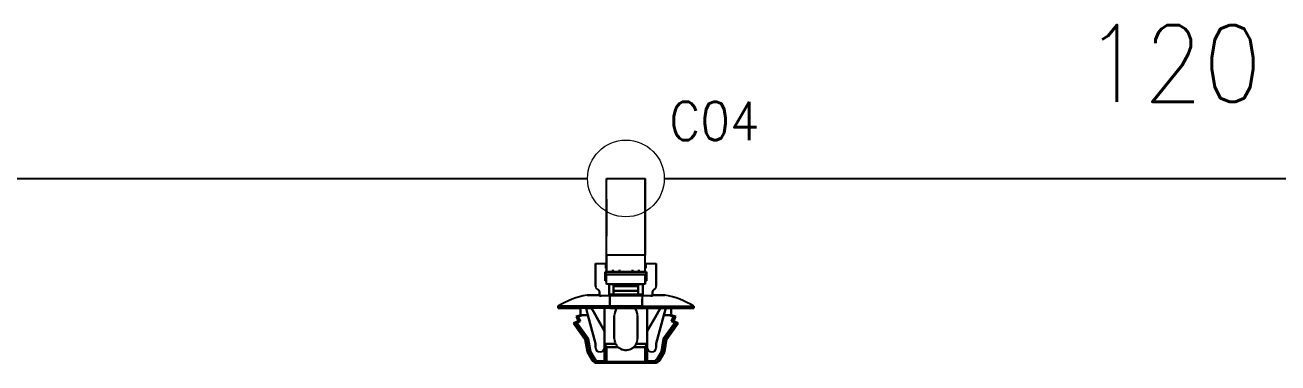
# Model space of a CAD drawing. Header units: inches. Extents: x 47316 to 59086, y 3141 to 11743.
# Drawn here: x 50874.4 to 50955.9, y 3661.2 to 3683.2 of the extents above; entities that cross this region are included whole.
import ezdxf

# ---------------------------------------------------------------- set-up
doc = ezdxf.new("R2010")
doc.units = ezdxf.units.IN
doc.header["$MEASUREMENT"] = 0
doc.styles.get("Standard").update_dxf_attribs({"font": ''})
doc.styles.get('Standard').set_extended_font_data('SimSun')
doc.linetypes.add('_VH_FELT_TAPE', pattern='A,0.4,-0.7,["FELT",Standard,S=0.3,R=0,X=-0.5,Y=-0.15],-0.7', length=1.8)

msp = doc.modelspace()

# ---------------------------------------------------------------- linework, layer by layer
at = {"color": 7, "ltscale": 0.378893}
msp.add_line((50912.225, 3668.222), (50912.225, 3673.222), dxfattribs=at)
at = {"color": 7, "ltscale": 0.15}
for p, q in [((50912.225, 3673.222), (50914.751, 3673.222)), ((50914.751, 3668.222), (50912.225, 3668.222)), ((50914.751, 3668.222), (50912.225, 3668.222)), ((50912.225, 3666.963), (50914.751, 3666.963)), ((50914.751, 3666.963), (50912.225, 3666.963)), ((50914.751, 3666.332), (50912.225, 3666.332)), ((50914.751, 3666.332), (50912.225, 3666.332)), ((50912.225, 3661.259), (50914.751, 3661.259)), ((50914.751, 3661.259), (50912.225, 3661.259))]:
    msp.add_line(p, q, dxfattribs=at)
at = {"color": 7, "ltscale": 0.0272}
msp.add_line((50912.225, 3673.109), (50912.225, 3673.222), dxfattribs=at)
at = {"color": 7, "ltscale": 0.37888}
msp.add_line((50912.225, 3668.222), (50912.225, 3673.222), dxfattribs=at)
at = {"color": 7, "ltscale": 0.027199}
msp.add_line((50912.225, 3673.222), (50912.225, 3673.109), dxfattribs=at)
at = {"color": 7, "ltscale": 0.378897}
msp.add_line((50914.751, 3673.222), (50914.751, 3668.222), dxfattribs=at)
at = {"color": 7, "ltscale": 0.215019}
msp.add_line((50914.751, 3669.786), (50914.751, 3673.222), dxfattribs=at)
at = {"color": 7, "ltscale": 0.315749}
msp.add_line((50914.751, 3673.222), (50914.751, 3668.654), dxfattribs=at)
at = {"color": 7, "ltscale": 0.378905}
msp.add_line((50914.751, 3668.222), (50914.751, 3673.222), dxfattribs=at)
at = {"color": 7, "ltscale": 0.315758}
msp.add_line((50914.751, 3673.222), (50914.751, 3668.654), dxfattribs=at)
at = {"color": 7, "ltscale": 0.179182}
msp.add_line((50914.751, 3669.957), (50914.751, 3672.975), dxfattribs=at)
at = {"color": 0, "linetype": '_VH_FELT_TAPE', "lineweight": -3, "ltscale": 5}
msp.add_line((50915.988, 3673.222), (50980.966, 3673.222), dxfattribs=at)
at = {"color": 7, "ltscale": 0.142593}
msp.add_line((50912.225, 3669.461), (50912.225, 3671.863), dxfattribs=at)
at = {"color": 7, "ltscale": 0.142589}
msp.add_line((50912.225, 3671.863), (50912.225, 3669.462), dxfattribs=at)
at = {"color": 7, "ltscale": 0.026669}
for p, q in [((50914.751, 3669.957), (50914.751, 3669.508)), ((50914.751, 3669.508), (50914.751, 3669.957)), ((50914.751, 3669.786), (50914.751, 3669.337))]:
    msp.add_line(p, q, dxfattribs=at)
at = {"color": 7, "ltscale": 0.108633}
msp.add_line((50914.751, 3667.679), (50914.751, 3669.508), dxfattribs=at)
at = {"color": 7, "ltscale": 0.076392}
msp.add_line((50914.751, 3668.222), (50914.751, 3669.508), dxfattribs=at)
at = {"color": 7, "ltscale": 0.098454}
msp.add_line((50914.751, 3667.679), (50914.751, 3669.337), dxfattribs=at)
at = {"color": 7, "ltscale": 0.0644}
for p, q in [((50912.225, 3668.222), (50912.225, 3667.138)), ((50912.225, 3667.138), (50912.225, 3668.222)), ((50914.751, 3667.138), (50914.751, 3668.222)), ((50914.751, 3667.138), (50914.751, 3668.222))]:
    msp.add_line(p, q, dxfattribs=at)
at = {"color": 7, "ltscale": 0.057913}
msp.add_line((50914.751, 3667.679), (50914.751, 3668.654), dxfattribs=at)
at = {"color": 7, "ltscale": 0.039999}
for p, q in [((50911.51, 3667.679), (50912.183, 3667.679)), ((50911.51, 3667.679), (50912.183, 3667.679)), ((50914.793, 3667.679), (50915.467, 3667.679)), ((50914.793, 3667.679), (50915.467, 3667.679))]:
    msp.add_line(p, q, dxfattribs=at)
at = {"color": 7, "ltscale": 0.022501}
for p, q in [((50911.51, 3667.679), (50911.51, 3667.3)), ((50911.51, 3667.3), (50911.51, 3667.679)), ((50915.467, 3667.679), (50915.467, 3667.3)), ((50915.467, 3667.679), (50915.467, 3667.3))]:
    msp.add_line(p, q, dxfattribs=at)
at = {"color": 7, "ltscale": 0.064999}
for p, q in [((50911.51, 3667.3), (50911.51, 3666.206)), ((50911.51, 3666.206), (50911.51, 3667.3)), ((50915.467, 3667.3), (50915.467, 3666.206)), ((50915.467, 3667.3), (50915.467, 3666.206))]:
    msp.add_line(p, q, dxfattribs=at)
at = {"color": 7, "ltscale": 0.0175}
for p, q in [((50912.183, 3667.679), (50912.183, 3667.384)), ((50912.183, 3667.384), (50912.183, 3667.679)), ((50914.793, 3667.679), (50914.793, 3667.384)), ((50914.793, 3667.679), (50914.793, 3667.384)), ((50914.793, 3667.384), (50914.793, 3667.679))]:
    msp.add_line(p, q, dxfattribs=at)
at = {"color": 7, "ltscale": 0.002499}
for p, q in [((50912.183, 3667.679), (50912.225, 3667.679)), ((50912.225, 3667.384), (50912.183, 3667.384)), ((50912.183, 3667.384), (50912.225, 3667.384)), ((50914.751, 3667.679), (50914.793, 3667.679)), ((50914.793, 3667.384), (50914.751, 3667.384)), ((50914.751, 3667.384), (50914.793, 3667.384)), ((50912.141, 3667.132), (50912.183, 3667.132)), ((50912.183, 3667.132), (50912.141, 3667.132)), ((50912.183, 3667.132), (50912.141, 3667.132)), ((50912.225, 3666.584), (50912.183, 3666.584)), ((50912.183, 3666.584), (50912.225, 3666.584)), ((50912.225, 3666.584), (50912.183, 3666.584)), ((50914.793, 3666.584), (50914.751, 3666.584)), ((50914.751, 3666.584), (50914.793, 3666.584)), ((50914.793, 3666.584), (50914.751, 3666.584)), ((50914.835, 3667.132), (50914.793, 3667.132)), ((50914.835, 3667.132), (50914.793, 3667.132))]:
    msp.add_line(p, q, dxfattribs=at)
at = {"color": 7, "ltscale": 2.6e-05}
for p, q in [((50912.183, 3667.679), (50912.183, 3667.679)), ((50914.793, 3667.679), (50914.793, 3667.679))]:
    msp.add_line(p, q, dxfattribs=at)
at = {"color": 7, "ltscale": 0.0075}
for p, q in [((50912.646, 3667.258), (50912.646, 3667.132)), ((50912.646, 3667.132), (50912.646, 3667.258)), ((50913.067, 3667.132), (50913.067, 3667.258)), ((50913.067, 3667.258), (50913.067, 3667.132)), ((50913.909, 3667.258), (50913.909, 3667.132)), ((50913.909, 3667.132), (50913.909, 3667.258)), ((50914.33, 3667.132), (50914.33, 3667.258)), ((50914.33, 3667.258), (50914.33, 3667.132)), ((50909.068, 3664.9), (50909.068, 3664.774)), ((50909.068, 3664.774), (50909.068, 3664.9)), ((50912.436, 3664.774), (50912.436, 3664.9)), ((50912.436, 3664.9), (50912.436, 3664.774)), ((50914.541, 3664.9), (50914.541, 3664.774)), ((50914.541, 3664.774), (50914.541, 3664.9)), ((50917.909, 3664.9), (50917.909, 3664.774)), ((50917.909, 3664.774), (50917.909, 3664.9)), ((50911.746, 3661.196), (50911.746, 3661.322)), ((50911.746, 3661.196), (50911.746, 3661.322)), ((50914.878, 3661.196), (50914.878, 3661.322)), ((50915.23, 3661.322), (50915.23, 3661.196)), ((50915.23, 3661.322), (50915.23, 3661.196))]:
    msp.add_line(p, q, dxfattribs=at)
at = {"color": 7, "ltscale": 0.025}
for p, q in [((50915.467, 3667.258), (50915.467, 3667.679)), ((50912.646, 3667.138), (50913.067, 3667.138)), ((50912.646, 3667.138), (50913.067, 3667.138)), ((50913.909, 3667.138), (50914.33, 3667.138)), ((50913.909, 3667.138), (50914.33, 3667.138)), ((50913.909, 3667.132), (50914.33, 3667.132))]:
    msp.add_line(p, q, dxfattribs=at)
at = {"color": 7, "ltscale": 0.0625}
msp.add_line((50915.467, 3666.206), (50915.467, 3667.258), dxfattribs=at)
at = {"color": 7, "ltscale": 0.035001}
for p, q in [((50912.141, 3666.542), (50912.141, 3667.132)), ((50912.141, 3666.542), (50912.141, 3667.132)), ((50912.141, 3667.132), (50912.141, 3666.542)), ((50914.835, 3667.132), (50914.835, 3666.542)), ((50914.835, 3666.542), (50914.835, 3667.132)), ((50914.541, 3664.774), (50914.541, 3665.364)), ((50914.541, 3664.774), (50914.541, 3665.364))]:
    msp.add_line(p, q, dxfattribs=at)
at = {"color": 7, "ltscale": 0.004999}
for p, q in [((50912.225, 3666.542), (50912.141, 3666.542)), ((50912.141, 3666.542), (50912.225, 3666.542)), ((50914.835, 3666.542), (50914.751, 3666.542)), ((50914.751, 3666.542), (50914.835, 3666.542))]:
    msp.add_line(p, q, dxfattribs=at)
at = {"color": 7, "ltscale": 0.032501}
for p, q in [((50912.183, 3667.132), (50912.183, 3666.584)), ((50912.183, 3666.584), (50912.183, 3667.132)), ((50914.793, 3667.132), (50914.793, 3666.584)), ((50914.793, 3667.132), (50914.793, 3666.584))]:
    msp.add_line(p, q, dxfattribs=at)
at = {"color": 7, "ltscale": 0.154999}
for p, q in [((50914.793, 3667.132), (50912.183, 3667.132)), ((50912.183, 3667.132), (50914.793, 3667.132))]:
    msp.add_line(p, q, dxfattribs=at)
at = {"color": 7, "ltscale": 0.0375}
for p, q in [((50912.225, 3666.332), (50912.225, 3666.963)), ((50912.225, 3666.332), (50912.225, 3666.963)), ((50914.751, 3666.963), (50914.751, 3666.332)), ((50914.751, 3666.332), (50914.751, 3666.963))]:
    msp.add_line(p, q, dxfattribs=at)
at = {"color": 7, "ltscale": 0.000368}
msp.add_line((50912.646, 3667.138), (50912.646, 3667.132), dxfattribs=at)
at = {"color": 7, "ltscale": 0.023056}
msp.add_line((50912.679, 3667.132), (50913.067, 3667.132), dxfattribs=at)
at = {"color": 7, "ltscale": 0.000322}
msp.add_line((50913.909, 3667.132), (50913.909, 3667.137), dxfattribs=at)
at = {"color": 7, "ltscale": 0.002502}
msp.add_line((50914.751, 3666.542), (50914.751, 3666.584), dxfattribs=at)
at = {"color": 7, "ltscale": 0.021939}
msp.add_line((50914.793, 3667.132), (50914.793, 3666.762), dxfattribs=at)
at = {"color": 7, "ltscale": 0.010562}
msp.add_line((50914.793, 3666.584), (50914.793, 3666.762), dxfattribs=at)
at = {"color": 7, "ltscale": 0.000629}
msp.add_line((50914.825, 3667.132), (50914.835, 3667.132), dxfattribs=at)
at = {"color": 7, "ltscale": 0.047501}
for p, q in [((50911.762, 3665.616), (50910.962, 3665.616)), ((50910.962, 3665.616), (50911.762, 3665.616)), ((50916.014, 3665.616), (50915.214, 3665.616)), ((50915.214, 3665.616), (50916.014, 3665.616))]:
    msp.add_line(p, q, dxfattribs=at)
at = {"color": 7, "ltscale": 0.017476}
for p, q in [((50911.762, 3665.848), (50911.762, 3665.554)), ((50915.214, 3665.848), (50915.214, 3665.554))]:
    msp.add_line(p, q, dxfattribs=at)
at = {"color": 7, "ltscale": 0.017471}
for p, q in [((50911.762, 3665.554), (50911.762, 3665.848)), ((50915.214, 3665.554), (50915.214, 3665.848))]:
    msp.add_line(p, q, dxfattribs=at)
at = {"color": 7, "ltscale": 0.00369}
for p, q in [((50911.762, 3665.616), (50911.762, 3665.554)), ((50915.214, 3665.554), (50915.214, 3665.616))]:
    msp.add_line(p, q, dxfattribs=at)
at = {"color": 7, "ltscale": 0.040002}
for p, q in [((50912.394, 3665.658), (50912.394, 3666.332)), ((50912.394, 3665.658), (50912.394, 3666.332)), ((50912.394, 3666.332), (50912.394, 3665.658)), ((50914.583, 3666.332), (50914.583, 3665.658)), ((50914.583, 3665.658), (50914.583, 3666.332))]:
    msp.add_line(p, q, dxfattribs=at)
at = {"color": 7, "ltscale": 0.017502}
for p, q in [((50912.394, 3666.332), (50912.688, 3666.332)), ((50914.288, 3666.332), (50914.583, 3666.332))]:
    msp.add_line(p, q, dxfattribs=at)
at = {"color": 7, "ltscale": 0.129999}
for p, q in [((50914.583, 3665.658), (50912.394, 3665.658)), ((50912.394, 3665.658), (50914.583, 3665.658))]:
    msp.add_line(p, q, dxfattribs=at)
at = {"color": 7, "ltscale": 0.040569}
for p, q in [((50912.436, 3664.9), (50912.436, 3665.584)), ((50914.541, 3665.584), (50914.541, 3664.9))]:
    msp.add_line(p, q, dxfattribs=at)
at = {"color": 7, "ltscale": 0.125}
for p, q in [((50912.436, 3665.584), (50914.541, 3665.584)), ((50914.541, 3665.584), (50912.436, 3665.584)), ((50912.436, 3664.9), (50914.541, 3664.9)), ((50914.541, 3664.9), (50912.436, 3664.9)), ((50912.436, 3664.774), (50914.541, 3664.774)), ((50914.541, 3664.774), (50912.436, 3664.774))]:
    msp.add_line(p, q, dxfattribs=at)
at = {"color": 7, "ltscale": 0.040567}
for p, q in [((50912.436, 3665.584), (50912.436, 3664.9)), ((50914.541, 3665.584), (50914.541, 3664.9))]:
    msp.add_line(p, q, dxfattribs=at)
at = {"color": 7, "ltscale": 0.00087}
for p, q in [((50912.688, 3666.317), (50912.688, 3666.332)), ((50912.688, 3666.332), (50912.688, 3666.317)), ((50914.288, 3666.317), (50914.288, 3666.332)), ((50914.288, 3666.332), (50914.288, 3666.317))]:
    msp.add_line(p, q, dxfattribs=at)
at = {"color": 7, "ltscale": 0.095001}
for p, q in [((50914.288, 3666.317), (50912.688, 3666.317)), ((50912.688, 3666.317), (50914.288, 3666.317)), ((50914.288, 3666.192), (50912.688, 3666.192)), ((50912.688, 3666.192), (50914.288, 3666.192)), ((50912.688, 3665.891), (50914.288, 3665.891)), ((50914.288, 3665.891), (50912.688, 3665.891)), ((50912.688, 3665.683), (50914.288, 3665.683))]:
    msp.add_line(p, q, dxfattribs=at)
at = {"color": 7, "ltscale": 0.007443}
for p, q in [((50912.688, 3666.192), (50912.688, 3666.317)), ((50912.688, 3666.317), (50912.688, 3666.192)), ((50914.288, 3666.192), (50914.288, 3666.317)), ((50914.288, 3666.317), (50914.288, 3666.192))]:
    msp.add_line(p, q, dxfattribs=at)
at = {"color": 7, "ltscale": 0.017839}
for p, q in [((50912.688, 3665.891), (50912.688, 3666.192)), ((50912.688, 3666.192), (50912.688, 3665.891)), ((50914.288, 3665.891), (50914.288, 3666.192)), ((50914.288, 3666.192), (50914.288, 3665.891))]:
    msp.add_line(p, q, dxfattribs=at)
at = {"color": 7, "ltscale": 0.012407}
for p, q in [((50912.688, 3665.683), (50912.688, 3665.891)), ((50914.288, 3665.683), (50914.288, 3665.891))]:
    msp.add_line(p, q, dxfattribs=at)
at = {"color": 7, "ltscale": 0.013841}
for p, q in [((50912.688, 3665.891), (50912.688, 3665.658)), ((50914.288, 3665.658), (50914.288, 3665.891))]:
    msp.add_line(p, q, dxfattribs=at)
at = {"color": 7, "ltscale": 0.001447}
msp.add_line((50912.688, 3665.683), (50912.688, 3665.658), dxfattribs=at)
at = {"color": 7, "ltscale": 0.023952}
msp.add_line((50914.288, 3665.929), (50914.288, 3666.332), dxfattribs=at)
at = {"color": 7, "ltscale": 0.014789}
msp.add_line((50914.288, 3665.907), (50914.288, 3665.658), dxfattribs=at)
at = {"color": 7, "ltscale": 0.013786}
msp.add_line((50915.214, 3665.616), (50915.214, 3665.848), dxfattribs=at)
at = {"color": 7, "ltscale": 0.2}
for p, q in [((50909.068, 3664.9), (50912.436, 3664.9)), ((50912.436, 3664.9), (50909.068, 3664.9)), ((50912.436, 3664.774), (50909.068, 3664.774)), ((50912.436, 3664.774), (50909.068, 3664.774)), ((50914.541, 3664.9), (50917.909, 3664.9)), ((50914.541, 3664.9), (50917.909, 3664.9)), ((50914.541, 3664.774), (50917.909, 3664.774)), ((50917.909, 3664.774), (50914.541, 3664.774))]:
    msp.add_line(p, q, dxfattribs=at)
at = {"color": 7, "ltscale": 0.087396}
for p, q in [((50909.068, 3664.774), (50910.54, 3664.774)), ((50909.068, 3664.774), (50910.54, 3664.774)), ((50917.909, 3664.774), (50916.437, 3664.774))]:
    msp.add_line(p, q, dxfattribs=at)
at = {"color": 7, "ltscale": 0.027499}
for p, q in [((50910.541, 3664.311), (50910.541, 3664.774)), ((50910.541, 3664.774), (50910.541, 3664.311)), ((50916.435, 3664.311), (50916.435, 3664.774)), ((50916.435, 3664.774), (50916.435, 3664.311))]:
    msp.add_line(p, q, dxfattribs=at)
at = {"color": 7, "ltscale": 0.020602}
for p, q in [((50910.893, 3664.774), (50911.24, 3664.774)), ((50910.893, 3664.774), (50911.24, 3664.774)), ((50916.083, 3664.774), (50915.736, 3664.774))]:
    msp.add_line(p, q, dxfattribs=at)
at = {"color": 7, "ltscale": 0.028456}
for p, q in [((50911.017, 3664.311), (50910.893, 3664.774)), ((50910.893, 3664.774), (50911.017, 3664.311)), ((50915.96, 3664.311), (50916.083, 3664.774)), ((50916.083, 3664.774), (50915.96, 3664.311))]:
    msp.add_line(p, q, dxfattribs=at)
at = {"color": 7, "ltscale": 0.015242}
for p, q in [((50911.369, 3664.551), (50911.243, 3664.774)), ((50915.734, 3664.774), (50915.608, 3664.551))]:
    msp.add_line(p, q, dxfattribs=at)
at = {"color": 7, "ltscale": 0.015215}
msp.add_line((50911.243, 3664.774), (50911.369, 3664.551), dxfattribs=at)
at = {"color": 7, "ltscale": 0.089999}
for p, q in [((50912.099, 3663.259), (50912.099, 3664.774)), ((50912.099, 3664.774), (50912.099, 3663.259)), ((50914.878, 3664.774), (50914.878, 3663.259)), ((50914.878, 3663.259), (50914.878, 3664.774))]:
    msp.add_line(p, q, dxfattribs=at)
at = {"color": 7, "ltscale": 0.02751}
msp.add_line((50912.436, 3664.9), (50912.436, 3665.364), dxfattribs=at)
msp.add_line((50912.436, 3664.9), (50912.436, 3665.364), dxfattribs=at)
at = {"color": 7, "ltscale": 0.015289}
msp.add_line((50915.607, 3664.551), (50915.734, 3664.775), dxfattribs=at)
at = {"color": 7, "ltscale": 0.020749}
msp.add_line((50915.734, 3664.774), (50916.083, 3664.774), dxfattribs=at)
at = {"color": 7, "ltscale": 0.0875}
for p, q in [((50916.435, 3664.774), (50917.909, 3664.774)), ((50912.73, 3664.269), (50912.73, 3662.795)), ((50912.73, 3662.795), (50912.73, 3664.269)), ((50912.73, 3662.795), (50912.73, 3664.269)), ((50914.246, 3662.795), (50914.246, 3664.269)), ((50914.246, 3664.269), (50914.246, 3662.795))]:
    msp.add_line(p, q, dxfattribs=at)
at = {"color": 7, "ltscale": 0.018174}
msp.add_line((50910.541, 3664.311), (50910.247, 3664.227), dxfattribs=at)
at = {"color": 7, "ltscale": 0.000925}
msp.add_line((50910.247, 3664.227), (50910.262, 3664.227), dxfattribs=at)
at = {"color": 7, "ltscale": 0.020195}
for p, q in [((50910.247, 3664.227), (50910.373, 3663.911)), ((50910.389, 3664.227), (50910.515, 3663.911)), ((50910.515, 3663.911), (50910.389, 3664.227)), ((50916.588, 3664.227), (50916.461, 3663.911)), ((50916.461, 3663.911), (50916.588, 3664.227)), ((50916.603, 3663.911), (50916.73, 3664.227))]:
    msp.add_line(p, q, dxfattribs=at)
at = {"color": 7, "ltscale": 0.000912}
for p, q in [((50910.262, 3664.227), (50910.247, 3664.227)), ((50916.603, 3663.911), (50916.588, 3663.911))]:
    msp.add_line(p, q, dxfattribs=at)
at = {"color": 7, "ltscale": 0.002823}
msp.add_line((50910.262, 3664.227), (50910.31, 3664.227), dxfattribs=at)
at = {"color": 7, "ltscale": 0.00282}
for p, q in [((50910.31, 3664.227), (50910.262, 3664.227)), ((50916.588, 3663.911), (50916.54, 3663.911))]:
    msp.add_line(p, q, dxfattribs=at)
at = {"color": 7, "ltscale": 0.004681}
for p, q in [((50910.31, 3664.227), (50910.389, 3664.227)), ((50910.389, 3664.227), (50910.31, 3664.227))]:
    msp.add_line(p, q, dxfattribs=at)
at = {"color": 7, "ltscale": 0.018199}
for p, q in [((50910.683, 3664.311), (50910.389, 3664.227)), ((50910.389, 3664.227), (50910.683, 3664.311)), ((50916.293, 3664.311), (50916.588, 3664.227)), ((50916.588, 3664.227), (50916.293, 3664.311))]:
    msp.add_line(p, q, dxfattribs=at)
at = {"color": 7, "ltscale": 0.00033}
for p, q in [((50910.547, 3664.311), (50910.541, 3664.311)), ((50916.435, 3664.311), (50916.43, 3664.311)), ((50910.373, 3663.911), (50910.379, 3663.911))]:
    msp.add_line(p, q, dxfattribs=at)
at = {"color": 7, "ltscale": 0.008441}
for p, q in [((50910.541, 3664.311), (50910.683, 3664.311)), ((50910.683, 3664.311), (50910.541, 3664.311)), ((50910.373, 3663.911), (50910.515, 3663.911))]:
    msp.add_line(p, q, dxfattribs=at)
at = {"color": 7, "ltscale": 0.008432}
msp.add_line((50910.683, 3664.311), (50910.541, 3664.311), dxfattribs=at)
at = {"color": 7, "ltscale": 0.000342}
for p, q in [((50910.541, 3664.311), (50910.547, 3664.311)), ((50916.429, 3664.311), (50916.435, 3664.311))]:
    msp.add_line(p, q, dxfattribs=at)
at = {"color": 7, "ltscale": 0.000286}
for p, q in [((50910.542, 3664.31), (50910.547, 3664.311)), ((50910.547, 3664.311), (50910.542, 3664.31))]:
    msp.add_line(p, q, dxfattribs=at)
at = {"color": 7, "ltscale": 0.002209}
msp.add_line((50910.584, 3664.311), (50910.547, 3664.311), dxfattribs=at)
at = {"color": 7, "ltscale": 0.003674}
for p, q in [((50910.547, 3664.311), (50910.609, 3664.311)), ((50916.368, 3664.311), (50916.429, 3664.311))]:
    msp.add_line(p, q, dxfattribs=at)
at = {"color": 7, "ltscale": 0.00434}
msp.add_line((50910.609, 3664.311), (50910.682, 3664.311), dxfattribs=at)
at = {"color": 7, "ltscale": 0.019785}
for p, q in [((50911.017, 3664.311), (50910.683, 3664.311)), ((50910.683, 3664.311), (50911.017, 3664.311)), ((50915.96, 3664.311), (50916.293, 3664.311)), ((50916.293, 3664.311), (50915.96, 3664.311))]:
    msp.add_line(p, q, dxfattribs=at)
at = {"color": 7, "ltscale": 0.11383}
for p, q in [((50911.51, 3662.459), (50911.017, 3664.311)), ((50911.017, 3664.311), (50911.51, 3662.459)), ((50915.467, 3662.459), (50915.96, 3664.311)), ((50915.96, 3664.311), (50915.467, 3662.459))]:
    msp.add_line(p, q, dxfattribs=at)
at = {"color": 7, "ltscale": 0.026985}
for p, q in [((50911.592, 3664.155), (50911.369, 3664.551)), ((50915.608, 3664.551), (50915.384, 3664.155))]:
    msp.add_line(p, q, dxfattribs=at)
at = {"color": 7, "ltscale": 0.02701}
msp.add_line((50911.369, 3664.551), (50911.592, 3664.155), dxfattribs=at)
at = {"color": 7, "ltscale": 0.064963}
msp.add_line((50911.561, 3664.211), (50912.099, 3663.259), dxfattribs=at)
at = {"color": 7, "ltscale": 0.061156}
for p, q in [((50912.099, 3663.259), (50911.592, 3664.155)), ((50915.384, 3664.155), (50914.878, 3663.259))]:
    msp.add_line(p, q, dxfattribs=at)
at = {"color": 7, "ltscale": 0.061161}
msp.add_line((50911.592, 3664.155), (50912.099, 3663.259), dxfattribs=at)
at = {"color": 7, "ltscale": 0.065039}
msp.add_line((50914.878, 3663.259), (50915.416, 3664.212), dxfattribs=at)
at = {"color": 7, "ltscale": 0.06116}
msp.add_line((50914.878, 3663.259), (50915.384, 3664.155), dxfattribs=at)
at = {"color": 7, "ltscale": 0.040697}
msp.add_line((50914.878, 3663.415), (50914.878, 3664.101), dxfattribs=at)
at = {"color": 7, "ltscale": 0.040701}
msp.add_line((50914.878, 3664.101), (50914.878, 3663.415), dxfattribs=at)
at = {"color": 7, "ltscale": 0.02697}
msp.add_line((50915.384, 3664.155), (50915.607, 3664.551), dxfattribs=at)
at = {"color": 7, "ltscale": 0.006299}
msp.add_line((50916.293, 3664.311), (50916.399, 3664.311), dxfattribs=at)
at = {"color": 7, "ltscale": 0.006305}
msp.add_line((50916.399, 3664.311), (50916.293, 3664.311), dxfattribs=at)
at = {"color": 7, "ltscale": 0.00329}
msp.add_line((50916.312, 3664.311), (50916.368, 3664.311), dxfattribs=at)
at = {"color": 7, "ltscale": 0.006641}
msp.add_line((50916.435, 3664.311), (50916.323, 3664.311), dxfattribs=at)
at = {"color": 7, "ltscale": 0.001825}
msp.add_line((50916.43, 3664.311), (50916.399, 3664.311), dxfattribs=at)
at = {"color": 7, "ltscale": 0.002142}
msp.add_line((50916.399, 3664.311), (50916.435, 3664.311), dxfattribs=at)
at = {"color": 7, "ltscale": 0.002136}
msp.add_line((50916.435, 3664.311), (50916.399, 3664.311), dxfattribs=at)
at = {"color": 7, "ltscale": 0.018183}
msp.add_line((50916.73, 3664.227), (50916.435, 3664.311), dxfattribs=at)
at = {"color": 7, "ltscale": 0.008438}
msp.add_line((50916.73, 3664.227), (50916.587, 3664.227), dxfattribs=at)
at = {"color": 7, "ltscale": 0.008429}
for p, q in [((50916.588, 3664.227), (50916.73, 3664.227)), ((50910.515, 3663.911), (50910.373, 3663.911))]:
    msp.add_line(p, q, dxfattribs=at)
at = {"color": 7, "ltscale": 0.002185}
msp.add_line((50916.66, 3664.227), (50916.697, 3664.227), dxfattribs=at)
at = {"color": 7, "ltscale": 0.019025}
msp.add_line((50910.373, 3663.911), (50910.078, 3663.785), dxfattribs=at)
at = {"color": 7, "ltscale": 0.006177}
msp.add_line((50910.182, 3663.785), (50910.078, 3663.785), dxfattribs=at)
at = {"color": 7, "ltscale": 0.006165}
for p, q in [((50910.078, 3663.785), (50910.182, 3663.785)), ((50910.815, 3662.753), (50910.919, 3662.753)), ((50910.815, 3662.753), (50910.919, 3662.753))]:
    msp.add_line(p, q, dxfattribs=at)
at = {"color": 7, "ltscale": 0.075271}
for p, q in [((50910.078, 3663.785), (50910.815, 3662.753)), ((50910.919, 3662.753), (50910.182, 3663.785)), ((50916.794, 3663.785), (50916.057, 3662.753)), ((50916.057, 3662.753), (50916.794, 3663.785)), ((50916.161, 3662.753), (50916.898, 3663.785))]:
    msp.add_line(p, q, dxfattribs=at)
at = {"color": 7, "ltscale": 0.075264}
msp.add_line((50910.919, 3662.753), (50910.182, 3663.785), dxfattribs=at)
at = {"color": 7, "ltscale": 0.013619}
for p, q in [((50910.515, 3663.911), (50910.304, 3663.821)), ((50910.304, 3663.821), (50910.515, 3663.911)), ((50916.461, 3663.911), (50916.672, 3663.821)), ((50916.672, 3663.821), (50916.461, 3663.911))]:
    msp.add_line(p, q, dxfattribs=at)
at = {"color": 7, "ltscale": 0.074459}
for p, q in [((50910.304, 3663.821), (50911.033, 3662.801)), ((50911.033, 3662.801), (50910.304, 3663.821)), ((50916.672, 3663.821), (50915.943, 3662.801)), ((50915.943, 3662.801), (50916.672, 3663.821))]:
    msp.add_line(p, q, dxfattribs=at)
at = {"color": 7, "ltscale": 0.000327}
msp.add_line((50910.378, 3663.911), (50910.373, 3663.911), dxfattribs=at)
at = {"color": 7, "ltscale": 0.001593}
msp.add_line((50910.405, 3663.911), (50910.378, 3663.911), dxfattribs=at)
at = {"color": 7, "ltscale": 0.003809}
msp.add_line((50910.379, 3663.911), (50910.443, 3663.911), dxfattribs=at)
at = {"color": 7, "ltscale": 0.004291}
msp.add_line((50910.443, 3663.911), (50910.515, 3663.911), dxfattribs=at)
at = {"color": 7, "ltscale": 0.039936}
for p, q in [((50912.099, 3662.586), (50912.099, 3663.259)), ((50912.099, 3663.259), (50912.099, 3662.586)), ((50914.878, 3663.259), (50914.878, 3662.586)), ((50914.878, 3662.586), (50914.878, 3663.259))]:
    msp.add_line(p, q, dxfattribs=at)
at = {"color": 7, "ltscale": 0.048712}
msp.add_line((50914.878, 3662.438), (50914.878, 3663.259), dxfattribs=at)
at = {"color": 7, "ltscale": 0.004715}
msp.add_line((50916.461, 3663.911), (50916.541, 3663.911), dxfattribs=at)
at = {"color": 7, "ltscale": 0.004687}
msp.add_line((50916.54, 3663.911), (50916.461, 3663.911), dxfattribs=at)
at = {"color": 7, "ltscale": 0.002832}
msp.add_line((50916.541, 3663.911), (50916.588, 3663.911), dxfattribs=at)
at = {"color": 7, "ltscale": 0.002869}
msp.add_line((50916.549, 3663.911), (50916.598, 3663.911), dxfattribs=at)
at = {"color": 7, "ltscale": 0.002856}
msp.add_line((50916.598, 3663.911), (50916.55, 3663.911), dxfattribs=at)
at = {"color": 7, "ltscale": 0.0009}
msp.add_line((50916.588, 3663.911), (50916.604, 3663.911), dxfattribs=at)
at = {"color": 7, "ltscale": 0.019}
msp.add_line((50916.898, 3663.785), (50916.604, 3663.911), dxfattribs=at)
at = {"color": 7, "ltscale": 0.005249}
msp.add_line((50916.882, 3663.785), (50916.793, 3663.785), dxfattribs=at)
at = {"color": 7, "ltscale": 0.005222}
msp.add_line((50916.882, 3663.785), (50916.794, 3663.785), dxfattribs=at)
at = {"color": 7, "ltscale": 0.000903}
msp.add_line((50916.897, 3663.785), (50916.882, 3663.785), dxfattribs=at)
at = {"color": 7, "ltscale": 0.000916}
msp.add_line((50916.897, 3663.785), (50916.882, 3663.785), dxfattribs=at)
at = {"color": 7, "ltscale": 4.3e-05}
msp.add_line((50916.898, 3663.785), (50916.897, 3663.785), dxfattribs=at)
at = {"color": 7, "ltscale": 4.9e-05}
msp.add_line((50916.898, 3663.785), (50916.897, 3663.785), dxfattribs=at)
at = {"color": 7, "ltscale": 0.05076}
for p, q in [((50910.815, 3662.753), (50910.963, 3661.911)), ((50916.014, 3661.911), (50916.161, 3662.753))]:
    msp.add_line(p, q, dxfattribs=at)
at = {"color": 7, "ltscale": 0.050769}
msp.add_line((50911.069, 3661.912), (50910.919, 3662.753), dxfattribs=at)
at = {"color": 7, "ltscale": 0.002621}
for p, q in [((50910.963, 3662.771), (50910.922, 3662.754)), ((50910.922, 3662.754), (50910.963, 3662.771)), ((50916.054, 3662.754), (50916.014, 3662.771)), ((50916.014, 3662.771), (50916.054, 3662.754))]:
    msp.add_line(p, q, dxfattribs=at)
at = {"color": 7, "ltscale": 0.050773}
for p, q in [((50911.069, 3661.912), (50910.922, 3662.754)), ((50916.054, 3662.754), (50915.907, 3661.912)), ((50915.907, 3661.912), (50916.054, 3662.754))]:
    msp.add_line(p, q, dxfattribs=at)
at = {"color": 7, "ltscale": 0.000205}
for p, q in [((50910.966, 3662.772), (50910.963, 3662.771)), ((50910.963, 3662.771), (50910.966, 3662.772)), ((50916.014, 3662.771), (50916.01, 3662.772)), ((50916.01, 3662.772), (50916.014, 3662.771))]:
    msp.add_line(p, q, dxfattribs=at)
at = {"color": 7, "ltscale": 0.004321}
for p, q in [((50911.033, 3662.801), (50910.966, 3662.772)), ((50910.966, 3662.772), (50911.033, 3662.801)), ((50916.01, 3662.772), (50915.943, 3662.801)), ((50915.943, 3662.801), (50916.01, 3662.772))]:
    msp.add_line(p, q, dxfattribs=at)
at = {"color": 7, "ltscale": 0.051095}
for p, q in [((50911.033, 3662.801), (50911.181, 3661.953)), ((50911.181, 3661.953), (50911.033, 3662.801)), ((50915.943, 3662.801), (50915.795, 3661.953)), ((50915.795, 3661.953), (50915.943, 3662.801))]:
    msp.add_line(p, q, dxfattribs=at)
at = {"color": 7, "ltscale": 0.014999}
for p, q in [((50911.51, 3662.206), (50911.51, 3662.459)), ((50911.51, 3662.206), (50911.51, 3662.459)), ((50911.51, 3662.459), (50911.51, 3662.206)), ((50915.467, 3662.206), (50915.467, 3662.459)), ((50915.467, 3662.459), (50915.467, 3662.206))]:
    msp.add_line(p, q, dxfattribs=at)
at = {"color": 7, "ltscale": 0.082565}
for p, q in [((50912.099, 3662.586), (50912.099, 3661.196)), ((50912.099, 3661.196), (50912.099, 3662.586)), ((50914.878, 3661.196), (50914.878, 3662.586)), ((50914.878, 3662.586), (50914.878, 3661.196))]:
    msp.add_line(p, q, dxfattribs=at)
at = {"color": 7, "ltscale": 0.041339}
for p, q in [((50912.817, 3662.445), (50912.12, 3662.445)), ((50912.12, 3662.445), (50912.817, 3662.445)), ((50914.856, 3662.445), (50914.16, 3662.445)), ((50914.16, 3662.445), (50914.856, 3662.445))]:
    msp.add_line(p, q, dxfattribs=at)
at = {"color": 7, "ltscale": 0.002635}
for p, q in [((50912.12, 3662.445), (50912.136, 3662.403)), ((50914.841, 3662.403), (50914.856, 3662.445))]:
    msp.add_line(p, q, dxfattribs=at)
at = {"color": 7, "ltscale": 0.002634}
for p, q in [((50912.136, 3662.403), (50912.12, 3662.445)), ((50914.856, 3662.445), (50914.84, 3662.403))]:
    msp.add_line(p, q, dxfattribs=at)
at = {"color": 7, "ltscale": 0.008279}
msp.add_line((50914.878, 3662.299), (50914.878, 3662.438), dxfattribs=at)
at = {"color": 7, "ltscale": 0.005516}
msp.add_line((50914.878, 3662.206), (50914.878, 3662.299), dxfattribs=at)
at = {"color": 7, "ltscale": 0.006168}
for p, q in [((50916.057, 3662.753), (50916.161, 3662.753)), ((50916.161, 3662.753), (50916.057, 3662.753))]:
    msp.add_line(p, q, dxfattribs=at)
at = {"color": 7, "ltscale": 0.006219}
msp.add_line((50911.067, 3661.911), (50910.963, 3661.911), dxfattribs=at)
at = {"color": 7, "ltscale": 0.006223}
for p, q in [((50910.963, 3661.911), (50911.067, 3661.911)), ((50916.014, 3661.911), (50915.909, 3661.911)), ((50916.014, 3661.911), (50915.909, 3661.911))]:
    msp.add_line(p, q, dxfattribs=at)
at = {"color": 7, "ltscale": 0.034946}
for p, q in [((50910.963, 3661.911), (50911.261, 3661.404)), ((50915.716, 3661.404), (50916.014, 3661.911))]:
    msp.add_line(p, q, dxfattribs=at)
at = {"color": 7, "ltscale": 0.000128}
for p, q in [((50911.067, 3661.911), (50911.069, 3661.911)), ((50911.069, 3661.911), (50911.067, 3661.911)), ((50915.907, 3661.911), (50915.909, 3661.911))]:
    msp.add_line(p, q, dxfattribs=at)
at = {"color": 7, "ltscale": 0.034208}
for p, q in [((50911.359, 3661.415), (50911.067, 3661.911)), ((50915.617, 3661.415), (50915.909, 3661.911))]:
    msp.add_line(p, q, dxfattribs=at)
at = {"color": 7, "ltscale": 0.002806}
for p, q in [((50911.114, 3661.928), (50911.069, 3661.912)), ((50915.907, 3661.912), (50915.863, 3661.928))]:
    msp.add_line(p, q, dxfattribs=at)
at = {"color": 7, "ltscale": 0.00266}
for p, q in [((50911.069, 3661.912), (50911.112, 3661.927)), ((50915.865, 3661.927), (50915.907, 3661.912))]:
    msp.add_line(p, q, dxfattribs=at)
at = {"color": 7, "ltscale": 0.034163}
for p, q in [((50911.359, 3661.415), (50911.069, 3661.912)), ((50915.907, 3661.912), (50915.617, 3661.415))]:
    msp.add_line(p, q, dxfattribs=at)
at = {"color": 7, "ltscale": 0.004276}
for p, q in [((50911.114, 3661.928), (50911.181, 3661.953)), ((50911.181, 3661.953), (50911.114, 3661.928)), ((50915.863, 3661.928), (50915.795, 3661.953)), ((50915.795, 3661.953), (50915.863, 3661.928))]:
    msp.add_line(p, q, dxfattribs=at)
at = {"color": 7, "ltscale": 0.0329}
for p, q in [((50911.181, 3661.953), (50911.462, 3661.475)), ((50911.462, 3661.475), (50911.181, 3661.953)), ((50915.795, 3661.953), (50915.514, 3661.475)), ((50915.514, 3661.475), (50915.795, 3661.953))]:
    msp.add_line(p, q, dxfattribs=at)
at = {"color": 7, "ltscale": 0.057954}
for p, q in [((50912.225, 3661.259), (50912.225, 3662.235)), ((50912.225, 3662.235), (50912.225, 3661.259)), ((50914.751, 3662.235), (50914.751, 3661.259)), ((50914.751, 3661.259), (50914.751, 3662.235))]:
    msp.add_line(p, q, dxfattribs=at)
at = {"color": 7, "ltscale": 0.044711}
for p, q in [((50912.225, 3662.235), (50912.978, 3662.235)), ((50912.978, 3662.235), (50912.225, 3662.235)), ((50913.998, 3662.235), (50914.751, 3662.235)), ((50914.751, 3662.235), (50913.998, 3662.235))]:
    msp.add_line(p, q, dxfattribs=at)
at = {"color": 7, "ltscale": 0.000598}
msp.add_line((50912.978, 3662.235), (50912.971, 3662.242), dxfattribs=at)
at = {"color": 7, "ltscale": 0.001863}
msp.add_line((50914.02, 3662.256), (50913.998, 3662.234), dxfattribs=at)
at = {"color": 7, "ltscale": 0.000505}
msp.add_line((50913.998, 3662.235), (50914.005, 3662.241), dxfattribs=at)
at = {"color": 7, "ltscale": 0.052501}
msp.add_line((50914.878, 3661.322), (50914.878, 3662.206), dxfattribs=at)
at = {"color": 7, "ltscale": 0.00587}
msp.add_line((50911.261, 3661.403), (50911.359, 3661.415), dxfattribs=at)
at = {"color": 7, "ltscale": 0.005865}
for p, q in [((50911.359, 3661.415), (50911.261, 3661.404)), ((50915.715, 3661.404), (50915.617, 3661.415))]:
    msp.add_line(p, q, dxfattribs=at)
at = {"color": 7, "ltscale": 0.007092}
for p, q in [((50911.359, 3661.415), (50911.462, 3661.475)), ((50911.462, 3661.475), (50911.359, 3661.415)), ((50915.514, 3661.475), (50915.617, 3661.415)), ((50915.617, 3661.415), (50915.514, 3661.475))]:
    msp.add_line(p, q, dxfattribs=at)
at = {"color": 7, "ltscale": 0.007248}
msp.add_line((50911.746, 3661.196), (50911.624, 3661.196), dxfattribs=at)
at = {"color": 7, "ltscale": 0.001605}
msp.add_line((50911.658, 3661.196), (50911.631, 3661.196), dxfattribs=at)
at = {"color": 7, "ltscale": 0.006183}
msp.add_line((50911.642, 3661.196), (50911.746, 3661.196), dxfattribs=at)
at = {"color": 7, "ltscale": 0.004422}
msp.add_line((50911.746, 3661.196), (50911.672, 3661.196), dxfattribs=at)
at = {"color": 7, "ltscale": 0.012915}
msp.add_line((50911.672, 3661.196), (50911.889, 3661.196), dxfattribs=at)
at = {"color": 7, "ltscale": 0.020941}
for p, q in [((50911.746, 3661.322), (50912.099, 3661.322)), ((50912.099, 3661.322), (50911.746, 3661.322)), ((50911.746, 3661.196), (50912.099, 3661.196)), ((50912.099, 3661.196), (50911.746, 3661.196)), ((50915.23, 3661.322), (50914.878, 3661.322)), ((50914.878, 3661.322), (50915.23, 3661.322)), ((50914.878, 3661.196), (50915.23, 3661.196)), ((50915.23, 3661.196), (50914.878, 3661.196))]:
    msp.add_line(p, q, dxfattribs=at)
at = {"color": 7, "ltscale": 0.012512}
for p, q in [((50911.889, 3661.196), (50912.1, 3661.196)), ((50914.877, 3661.196), (50915.087, 3661.196))]:
    msp.add_line(p, q, dxfattribs=at)
at = {"color": 7, "ltscale": 0.000995}
for p, q in [((50912.099, 3661.196), (50912.116, 3661.196)), ((50912.116, 3661.196), (50912.099, 3661.196)), ((50914.861, 3661.196), (50914.878, 3661.196)), ((50914.878, 3661.196), (50914.861, 3661.196))]:
    msp.add_line(p, q, dxfattribs=at)
at = {"color": 7, "ltscale": 0.000399}
msp.add_line((50912.121, 3661.196), (50912.114, 3661.196), dxfattribs=at)
at = {"color": 7, "ltscale": 0.163214}
msp.add_line((50912.114, 3661.196), (50914.862, 3661.196), dxfattribs=at)
at = {"color": 7, "ltscale": 0.163013}
msp.add_line((50914.861, 3661.196), (50912.116, 3661.196), dxfattribs=at)
at = {"color": 7, "ltscale": 0.015717}
msp.add_line((50915.352, 3661.196), (50915.087, 3661.196), dxfattribs=at)
at = {"color": 7, "ltscale": 0.015729}
msp.add_line((50915.087, 3661.196), (50915.352, 3661.196), dxfattribs=at)
at = {"color": 7, "ltscale": 0.005864}
msp.add_line((50915.715, 3661.403), (50915.617, 3661.415), dxfattribs=at)
at = {"color": 7}
for points in [[(50912.978, 3662.235), (50913.129, 3662.128), (50913.215, 3662.089)], [(50913.762, 3662.089), (50913.848, 3662.128), (50913.998, 3662.235)], [(50911.359, 3661.415), (50911.431, 3661.324), (50911.524, 3661.255), (50911.631, 3661.211), (50911.746, 3661.196)], [(50911.359, 3661.415), (50911.416, 3661.338), (50911.487, 3661.277), (50911.59, 3661.224), (50911.746, 3661.196)], [(50915.23, 3661.196), (50915.346, 3661.211), (50915.454, 3661.255), (50915.546, 3661.324), (50915.617, 3661.415)], [(50915.23, 3661.196), (50915.344, 3661.21), (50915.451, 3661.253), (50915.528, 3661.306), (50915.617, 3661.415)]]:
    msp.add_lwpolyline(points, dxfattribs=at)
at = {"color": 0, "linetype": '_VH_FELT_TAPE', "lineweight": -3, "ltscale": 5}
msp.add_polyline3d([(50770.663, 3673.222, 0), (50803.808, 3673.222, 0), (50910.988, 3673.222, 0)], dxfattribs=at)
at = {"color": 0, "linetype": 'Continuous', "lineweight": 15}
msp.add_circle((50913.488, 3673.222), 2.5, dxfattribs=at)
at = {"color": 7}
for centre, radius, start, end in [((50911.921, 3660.212), 5.489, 100.06433, 121.32658), ((50911.921, 3660.212), 5.489, 100.06433, 121.32658), ((50911.762, 3666.206), 0.253, 179.99999, 250.52878), ((50911.762, 3666.206), 0.253, 179.99938, 250.52933), ((50911.636, 3665.848), 0.127, 42.26917, 70.45688), ((50911.635, 3665.848), 0.127, 0.31556, 70.21322), ((50911.636, 3665.848), 0.126, 0.01905, 70.50932), ((50912.415, 3658.231), 7.352, 92.4656, 95.09803), ((50912.576, 3655.907), 9.681, 92.82582, 94.82483), ((50912.435, 3657.854), 7.73, 89.99372, 92.48929), ((50912.473, 3655.706), 9.877, 90.21741, 92.17036), ((50914.542, 3657.853), 7.731, 87.51085, 90.00611), ((50914.503, 3655.706), 9.877, 87.82965, 89.78259), ((50914.503, 3655.706), 9.877, 87.82965, 89.78259), ((50914.561, 3658.232), 7.351, 84.90179, 87.53454), ((50914.4, 3655.907), 9.681, 85.17517, 87.17418), ((50915.342, 3665.848), 0.127, 109.78678, 179.68444), ((50915.341, 3665.848), 0.126, 109.49027, 179.98054), ((50915.341, 3665.847), 0.127, 109.54466, 122.95746), ((50915.214, 3666.206), 0.253, 289.47067, 0.00063), ((50915.214, 3666.206), 0.253, 289.47122, 0), ((50915.214, 3666.206), 0.253, 289.47059, 0.00055), ((50915.055, 3660.212), 5.489, 58.67343, 79.93567), ((50913.488, 3664.269), 0.757, 138.19182, 180.02562), ((50913.499, 3664.265), 0.769, 138.48521, 179.67294), ((50913.486, 3664.27), 0.756, 138.15455, 162.29646), ((50913.489, 3664.269), 0.757, 359.97561, 41.81866), ((50913.477, 3664.265), 0.769, 0.32706, 41.51479), ((50913.483, 3664.268), 0.763, 0.04843, 17.91343), ((50910.167, 3663.987), 0.203, 274.38921, 288.61835), ((50910.166, 3663.99), 0.206, 274.44161, 288.47785), ((50910.052, 3664.403), 0.635, 286.48269, 293.44544), ((50910.041, 3664.432), 0.665, 286.64102, 293.28495), ((50916.935, 3664.432), 0.665, 246.71641, 253.36569), ((50916.924, 3664.402), 0.633, 246.54772, 253.54197), ((50916.81, 3663.989), 0.205, 251.51628, 265.58003), ((50916.81, 3663.988), 0.204, 251.36901, 265.48204), ((50912.575, 3662.586), 0.476, 179.96208, 197.25188), ((50912.552, 3662.582), 0.453, 179.46073, 197.63345), ((50912.954, 3662.743), 0.886, 202.56691, 207.34235), ((50912.961, 3662.746), 0.894, 202.54644, 207.2781), ((50913.375, 3662.965), 1.362, 207.48589, 212.39785), ((50913.354, 3662.953), 1.337, 207.54216, 212.44811), ((50913.488, 3662.795), 0.758, 180.00045, 207.5793), ((50913.488, 3662.795), 0.758, 180.00023, 194.48357), ((50913.493, 3662.796), 0.763, 180.04823, 194.60816), ((50913.494, 3662.796), 0.764, 180.05597, 195.26814), ((50913.494, 3662.799), 0.764, 180.2495, 207.60295), ((50913.496, 3662.797), 0.765, 207.42513, 217.04797), ((50913.491, 3662.798), 0.761, 207.62657, 217.31194), ((50913.468, 3662.776), 0.73, 217.02723, 227.80148), ((50913.489, 3662.796), 0.759, 217.29702, 227.66623), ((50913.508, 3662.776), 0.73, 312.19852, 322.97278), ((50913.487, 3662.796), 0.759, 312.33376, 322.70297), ((50913.48, 3662.797), 0.765, 322.95203, 332.57487), ((50913.485, 3662.798), 0.761, 322.68806, 332.37343), ((50913.482, 3662.799), 0.764, 332.39705, 359.7505), ((50913.488, 3662.795), 0.758, 332.42069, 359.99956), ((50913.483, 3662.796), 0.763, 345.60919, 359.95117), ((50913.602, 3662.964), 1.361, 327.60181, 332.51439), ((50913.623, 3662.952), 1.337, 327.55164, 332.45804), ((50914.015, 3662.746), 0.894, 332.72272, 337.4531), ((50914.023, 3662.743), 0.886, 332.65799, 337.43288), ((50914.402, 3662.586), 0.476, 342.74813, 0.03792), ((50914.425, 3662.582), 0.453, 342.36347, 0.54301), ((50911.804, 3662.206), 0.295, 180.02454, 359.97546), ((50911.804, 3662.206), 0.295, 180.00789, 359.99211), ((50913.491, 3662.805), 0.767, 228.00076, 248.90155), ((50913.489, 3662.797), 0.759, 245.83724, 254.99704), ((50913.489, 3662.796), 0.758, 246.53322, 253.48916), ((50913.491, 3662.795), 0.758, 248.64582, 269.78798), ((50913.489, 3662.807), 0.769, 249.09881, 269.93401), ((50913.485, 3662.795), 0.758, 270.21203, 291.35418), ((50913.487, 3662.807), 0.769, 270.06564, 290.89906), ((50913.488, 3662.796), 0.759, 286.43481, 299.93114), ((50913.485, 3662.805), 0.767, 291.09952, 312.00448), ((50915.172, 3662.206), 0.295, 180.02454, 359.97546), ((50915.172, 3662.206), 0.295, 180.00789, 359.99211), ((50911.629, 3661.626), 0.43, 211.1525, 269.34265), ((50911.834, 3661.716), 0.443, 212.9072, 223.70291), ((50911.715, 3661.625), 0.294, 210.52892, 226.96533), ((50911.73, 3661.64), 0.315, 226.97644, 242.3479), ((50911.715, 3661.622), 0.292, 226.60635, 243.18927), ((50911.74, 3661.661), 0.338, 242.37989, 256.69587), ((50911.735, 3661.644), 0.321, 241.83953, 256.76125), ((50911.745, 3661.682), 0.36, 256.64604, 270.12295), ((50911.763, 3661.851), 0.53, 259.0695, 268.20905), ((50912.113, 3661.257), 0.0611, 272.66673, 292.2213), ((50912.113, 3661.257), 0.0615, 272.87695, 292.27225), ((50912.074, 3661.361), 0.172, 291.18182, 300.79787), ((50912.074, 3661.36), 0.172, 291.02989, 300.68309), ((50911.944, 3661.575), 0.423, 301.05122, 311.70229), ((50911.936, 3661.586), 0.436, 301.1803, 311.50628), ((50915.032, 3661.574), 0.422, 228.30511, 238.9783), ((50915.04, 3661.585), 0.435, 228.46706, 238.80891), ((50914.903, 3661.361), 0.172, 239.20529, 248.81672), ((50914.902, 3661.361), 0.172, 239.32222, 248.9686), ((50914.866, 3661.257), 0.0617, 245.4196, 266.57636), ((50914.864, 3661.257), 0.0611, 247.77675, 267.33301), ((50914.866, 3661.258), 0.0623, 245.41089, 266.316), ((50914.864, 3661.257), 0.0615, 247.7243, 267.12035), ((50915.231, 3661.682), 0.36, 269.88103, 283.31213), ((50915.214, 3661.851), 0.529, 271.76822, 280.88392), ((50915.236, 3661.661), 0.338, 283.26413, 297.58592), ((50915.242, 3661.644), 0.32, 283.24655, 298.15961), ((50915.347, 3661.626), 0.43, 270.65733, 328.8491), ((50915.261, 3661.623), 0.293, 296.81547, 313.34667), ((50915.247, 3661.64), 0.315, 297.61613, 312.98085), ((50915.261, 3661.625), 0.294, 312.99511, 329.46634), ((50915.141, 3661.717), 0.444, 316.29414, 327.05461)]:
    msp.add_arc(centre, radius, start, end, dxfattribs=at)

# ---------------------------------------------------------------- texts
at = {"color": 7, "linetype": '_VH_FELT_TAPE', "lineweight": 18, "ltscale": 5, "insert": (50943.334, 3683.222), "char_height": 5, "width": 12.85714, "attachment_point": 1}
msp.add_mtext('\\Fromans.shx;\\W0.9000000000;\\T1.0000000000;\\o\\l120', dxfattribs=at)
at = {"color": 21, "linetype": 'Continuous', "lineweight": 15, "insert": (50916.31, 3678.222), "char_height": 2.5, "width": 6.53571, "attachment_point": 1}
msp.add_mtext('\\Fromans.shx;\\W0.9000000000;\\T1.0000000000;\\o\\lC04', dxfattribs=at)

doc.saveas('drawing.dxf')
